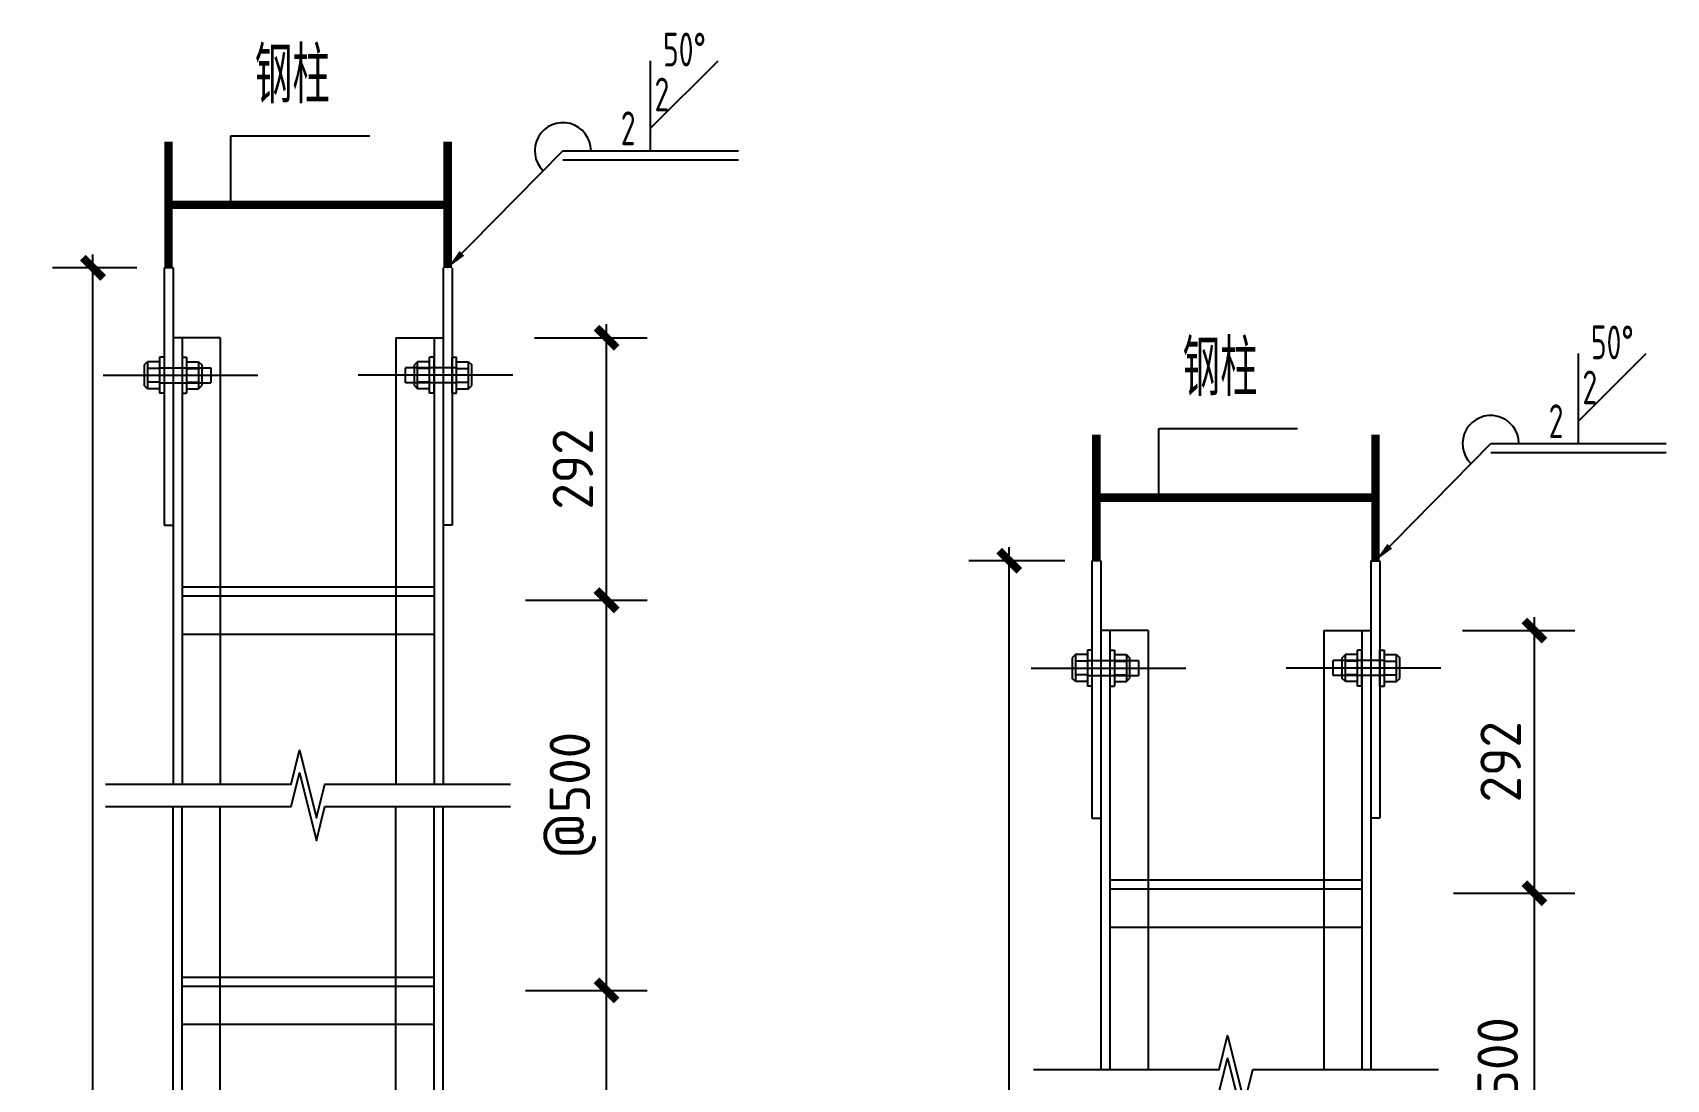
# Model space of a CAD drawing. Extents: x 447413 to 2975780, y -1432727 to 1301644.
# Drawn here: x 2360730 to 2372826, y -665097 to -657345 of the extents above; entities that cross this region are included whole.
import ezdxf
from ezdxf.enums import TextEntityAlignment as Align

# ---------------------------------------------------------------- set-up
doc = ezdxf.new("R2010")
doc.units = 0
doc.header["$LTSCALE"] = 1000
doc.header["$MEASUREMENT"] = 0
for name, pattern in [('DASHED', [0.75, 0.5, -0.25]), ('x', [5, 3, -2]), ('x1', [2.5, 1.5, -1])]:
    doc.linetypes.add(name, pattern=pattern)
for name, color, linetype in [('BOLT', 253, 'Continuous'), ('BOLTFILL', 2, 'Continuous'), ('BOLTX', 252, 'DASHED'), ('DIM', 3, 'Continuous'), ('DOTE', 1, 'Continuous'), ('S', 2, 'Continuous'), ('SYMB', 7, 'Continuous'), ('SYMBX1', 7, 'x1'), ('TEXT', 6, 'Continuous'), ('X', 2, 'x'), ('X1', 2, 'x1')]:
    doc.layers.add(name, color=color, linetype=linetype)
doc.styles.get("Standard").update_dxf_attribs({"font": 'tssdeng.shx', "bigfont": 'hztxt.shx'})
doc.styles.add('TSSD_Norm', font='tssdeng.shx', dxfattribs={"bigfont": 'tssdchn.shx'})
doc.styles.add('文字仿宋', font='sysz.shx', dxfattribs={"height": 400, "bigfont": 'syfs.shx'})
doc.dimstyles.get("Standard").update_dxf_attribs({"dimscale": 100, "dimtxt": 3.5, "dimasz": 1, "dimexe": 2.5, "dimexo": 3, "dimgap": 1.5, "dimtad": 1, "dimdec": 0, "dimzin": 0, "dimdsep": 46, "dimtxsty": 'Standard', "dimblk": 'ARCHTICK', "dimcen": 0.09, "dimadec": 0, "dimazin": 0, "dimtfac": 1, "dimtdec": 0, "dimtix": 1, "dimtmove": 2, "dimatfit": 3, "dimfxl": 0, "dimtolj": 1, "dimtzin": 0, "dimarcsym": 0})

# ---------------------------------------------------------------- blocks, each defined once
blk = doc.blocks.new('_ArchTick')
at = {"color": 0, "linetype": 'ByBlock', "const_width": 0.4}
blk.add_lwpolyline([(-0.5, -0.5), (0.5, 0.5)], dxfattribs=at)
blk = doc.blocks.new('*D48')
at = {"layer": 'Defpoints', "color": 0, "transparency": 16777216}
for p in [(2364179, -664438), (2364979, -664438), (2364179, -669151)]:
    blk.add_point(p, dxfattribs=at)
at = {"layer": 'DIM', "color": 0, "lineweight": -2, "transparency": 16777216}
for p, q in [((2364979, -669251), (2364979, -664338)), ((2364379, -664438), (2365279, -664438)), ((2364379, -669151), (2365279, -669151))]:
    blk.add_line(p, q, dxfattribs=at)
at = {"layer": 'DIM', "color": 0, "lineweight": -2, "transparency": 16777216, "xscale": 150, "yscale": 150, "zscale": 150}
for p, rotation in [((2364979, -664438), 90), ((2364979, -669151), 270)]:
    blk.add_blockref('_ArchTick', p, dxfattribs=dict(at, rotation=rotation))
at = {"layer": 'DIM', "color": 0, "transparency": 16777216, "insert": (2364729, -666794), "char_height": 300, "attachment_point": 5, "rotation": 90}
blk.add_mtext('\\A1;848', dxfattribs=at)
blk = doc.blocks.new('*D49')
at = {"layer": 'Defpoints', "color": 0, "transparency": 16777216}
for p in [(2364179, -661549), (2364979, -661549), (2364179, -664438)]:
    blk.add_point(p, dxfattribs=at)
at = {"layer": 'DIM', "color": 0, "lineweight": -2, "transparency": 16777216}
for p, q in [((2364979, -664538), (2364979, -661449)), ((2364379, -661549), (2365279, -661549)), ((2364379, -664438), (2365279, -664438))]:
    blk.add_line(p, q, dxfattribs=at)
at = {"layer": 'DIM', "color": 0, "lineweight": -2, "transparency": 16777216, "xscale": 150, "yscale": 150, "zscale": 150}
for p, rotation in [((2364979, -661549), 90), ((2364979, -664438), 270)]:
    blk.add_blockref('_ArchTick', p, dxfattribs=dict(at, rotation=rotation))
at = {"layer": 'DIM', "color": 0, "transparency": 16777216, "insert": (2364729, -662993), "char_height": 300, "attachment_point": 5, "rotation": 90}
blk.add_mtext('\\A1;@500', dxfattribs=at)
blk = doc.blocks.new('*D50')
at = {"layer": 'Defpoints', "color": 0, "transparency": 16777216}
for p in [(2364246, -659605), (2364979, -659605), (2364179, -661549)]:
    blk.add_point(p, dxfattribs=at)
at = {"layer": 'DIM', "color": 0, "lineweight": -2, "transparency": 16777216}
for p, q in [((2364979, -661649), (2364979, -659505)), ((2364446, -659605), (2365279, -659605)), ((2364379, -661549), (2365279, -661549))]:
    blk.add_line(p, q, dxfattribs=at)
at = {"layer": 'DIM', "color": 0, "lineweight": -2, "transparency": 16777216, "xscale": 150, "yscale": 150, "zscale": 150}
for p, rotation in [((2364979, -659605), 90), ((2364979, -661549), 270)]:
    blk.add_blockref('_ArchTick', p, dxfattribs=dict(at, rotation=rotation))
at = {"layer": 'DIM', "color": 0, "transparency": 16777216, "insert": (2364729, -660577), "char_height": 300, "attachment_point": 5, "rotation": 90}
blk.add_mtext('\\A1;292', dxfattribs=at)
blk = doc.blocks.new('*D54')
at = {"layer": 'Defpoints', "color": 0, "transparency": 16777216}
for p in [(2371049, -663718), (2371849, -663718), (2371049, -666495)]:
    blk.add_point(p, dxfattribs=at)
at = {"layer": 'DIM', "color": 0, "lineweight": -2, "transparency": 16777216}
for p, q in [((2371849, -666595), (2371849, -663618)), ((2371249, -663718), (2372149, -663718)), ((2371249, -666495), (2372149, -666495))]:
    blk.add_line(p, q, dxfattribs=at)
at = {"layer": 'DIM', "color": 0, "lineweight": -2, "transparency": 16777216, "xscale": 150, "yscale": 150, "zscale": 150}
for p, rotation in [((2371849, -663718), 90), ((2371849, -666495), 270)]:
    blk.add_blockref('_ArchTick', p, dxfattribs=dict(at, rotation=rotation))
at = {"layer": 'DIM', "color": 0, "transparency": 16777216, "insert": (2371599, -665106), "char_height": 300, "attachment_point": 5, "rotation": 90}
blk.add_mtext('\\A1;@500', dxfattribs=at)
blk = doc.blocks.new('*D55')
at = {"layer": 'Defpoints', "color": 0, "transparency": 16777216}
for p in [(2371116, -661773), (2371849, -661773), (2371049, -663718)]:
    blk.add_point(p, dxfattribs=at)
at = {"layer": 'DIM', "color": 0, "lineweight": -2, "transparency": 16777216}
for p, q in [((2371316, -661773), (2372149, -661773)), ((2371849, -663818), (2371849, -661673)), ((2371249, -663718), (2372149, -663718))]:
    blk.add_line(p, q, dxfattribs=at)
at = {"layer": 'DIM', "color": 0, "lineweight": -2, "transparency": 16777216, "xscale": 150, "yscale": 150, "zscale": 150}
for p, rotation in [((2371849, -661773), 90), ((2371849, -663718), 270)]:
    blk.add_blockref('_ArchTick', p, dxfattribs=dict(at, rotation=rotation))
at = {"layer": 'DIM', "color": 0, "transparency": 16777216, "insert": (2371599, -662745), "char_height": 300, "attachment_point": 5, "rotation": 90}
blk.add_mtext('\\A1;292', dxfattribs=at)
blk = doc.blocks.new('*D56')
at = {"layer": 'Defpoints', "color": 0, "transparency": 16777216}
for p in [(2361176, -659087), (2361702, -659087), (2361702, -674300)]:
    blk.add_point(p, dxfattribs=at)
at = {"layer": 'DIM', "color": 0, "lineweight": -2, "transparency": 16777216}
for p, q in [((2361176, -674400), (2361176, -658987)), ((2361502, -659087), (2360876, -659087)), ((2361502, -674300), (2360876, -674300))]:
    blk.add_line(p, q, dxfattribs=at)
at = {"layer": 'DIM', "color": 0, "lineweight": -2, "transparency": 16777216, "xscale": 150, "yscale": 150, "zscale": 150}
for p, rotation in [((2361176, -659087), 90), ((2361176, -674300), 270)]:
    blk.add_blockref('_ArchTick', p, dxfattribs=dict(at, rotation=rotation))
at = {"layer": 'DIM', "color": 0, "transparency": 16777216, "insert": (2360926, -666694), "char_height": 300, "attachment_point": 5, "rotation": 90}
blk.add_mtext('\\A1;L', dxfattribs=at)
blk = doc.blocks.new('*D57')
at = {"layer": 'Defpoints', "color": 0, "transparency": 16777216}
for p in [(2367960, -661256), (2368572, -661256), (2368572, -673747)]:
    blk.add_point(p, dxfattribs=at)
at = {"layer": 'DIM', "color": 0, "lineweight": -2, "transparency": 16777216}
for p, q in [((2367960, -673847), (2367960, -661156)), ((2368372, -661256), (2367660, -661256)), ((2368372, -673747), (2367660, -673747))]:
    blk.add_line(p, q, dxfattribs=at)
at = {"layer": 'DIM', "color": 0, "lineweight": -2, "transparency": 16777216, "xscale": 150, "yscale": 150, "zscale": 150}
for p, rotation in [((2367960, -661256), 90), ((2367960, -673747), 270)]:
    blk.add_blockref('_ArchTick', p, dxfattribs=dict(at, rotation=rotation))
at = {"layer": 'DIM', "color": 0, "transparency": 16777216, "insert": (2367710, -667501), "char_height": 300, "attachment_point": 5, "rotation": 90}
blk.add_mtext('\\A1;L', dxfattribs=at)

msp = doc.modelspace()

# ---------------------------------------------------------------- linework, layer by layer
at = {"layer": 'BOLT'}
for p, q in [((2361579.8, -659782.3, 126000), (2361556.2, -659805.9, 126000)), ((2361556.2, -659805.9, 126000), (2361556.2, -659958.7, 126000)), ((2361668.7, -659782.3, 126000), (2361579.8, -659782.3, 126000)), ((2361579.8, -659782.3, 126000), (2361579.8, -659982.3, 126000)), ((2361668.7, -659832.3, 126000), (2361579.8, -659832.3, 126000)), ((2361668.7, -659749, 126000), (2361668.7, -660015.6, 126000)), ((2361702, -659749, 126000), (2361668.7, -659749, 126000)), ((2361702, -659749, 126000), (2361702, -660015.6, 126000)), ((2361835.3, -659749, 126000), (2361835.3, -660015.6, 126000)), ((2361835.3, -659749, 126000), (2361868.7, -659749, 126000)), ((2361868.7, -659749, 126000), (2361868.7, -660015.6, 126000)), ((2361868.7, -659782.3, 126000), (2361868.7, -659982.3, 126000)), ((2361868.7, -659782.3, 126000), (2361957.6, -659782.3, 126000)), ((2361868.7, -659832.3, 126000), (2361957.6, -659832.3, 126000)), ((2361957.6, -659782.3, 126000), (2361957.6, -659982.3, 126000)), ((2361957.6, -659782.3, 126000), (2361981.1, -659805.9, 126000)), ((2361981.1, -659805.9, 126000), (2361981.1, -659958.7, 126000)), ((2361981.1, -659826.7, 126000), (2362047.8, -659826.7, 126000)), ((2362047.8, -659826.7, 126000), (2362047.8, -659937.8, 126000)), ((2363556.2, -659826.7, 126000), (2363489.6, -659826.7, 126000)), ((2363489.6, -659937.8, 126000), (2363489.6, -659826.7, 126000)), ((2363579.8, -659782.3, 126000), (2363556.2, -659805.9, 126000)), ((2363556.2, -659958.7, 126000), (2363556.2, -659805.9, 126000)), ((2363668.7, -659782.3, 126000), (2363579.8, -659782.3, 126000)), ((2363579.8, -659982.3, 126000), (2363579.8, -659782.3, 126000)), ((2363668.7, -659832.3, 126000), (2363579.8, -659832.3, 126000)), ((2363668.7, -660015.6, 126000), (2363668.7, -659749, 126000)), ((2363702, -659749, 126000), (2363668.7, -659749, 126000)), ((2363668.7, -659982.3, 126000), (2363668.7, -659782.3, 126000)), ((2363702, -660015.6, 126000), (2363702, -659749, 126000)), ((2363835.3, -660015.6, 126000), (2363835.3, -659749, 126000)), ((2363835.3, -659749, 126000), (2363868.7, -659749, 126000)), ((2363868.7, -660015.6, 126000), (2363868.7, -659749, 126000)), ((2363868.7, -659782.3, 126000), (2363957.6, -659782.3, 126000)), ((2363868.7, -659832.3, 126000), (2363957.6, -659832.3, 126000)), ((2363957.6, -659982.3, 126000), (2363957.6, -659782.3, 126000)), ((2363957.6, -659782.3, 126000), (2363981.1, -659805.9, 126000)), ((2363981.1, -659958.7, 126000), (2363981.1, -659805.9, 126000)), ((2361579.8, -659982.3, 126000), (2361556.2, -659958.7, 126000)), ((2361668.7, -659932.3, 126000), (2361579.8, -659932.3, 126000)), ((2361868.7, -659932.3, 126000), (2361957.6, -659932.3, 126000)), ((2361957.6, -659982.3, 126000), (2361981.1, -659958.7, 126000)), ((2361981.1, -659937.8, 126000), (2362047.8, -659937.8, 126000)), ((2363556.2, -659937.8, 126000), (2363489.6, -659937.8, 126000)), ((2363579.8, -659982.3, 126000), (2363556.2, -659958.7, 126000)), ((2363668.7, -659932.3, 126000), (2363579.8, -659932.3, 126000)), ((2363868.7, -659932.3, 126000), (2363957.6, -659932.3, 126000)), ((2363957.6, -659982.3, 126000), (2363981.1, -659958.7, 126000)), ((2361668.7, -659982.3, 126000), (2361579.8, -659982.3, 126000)), ((2361702, -660015.6, 126000), (2361668.7, -660015.6, 126000)), ((2361835.3, -660015.6, 126000), (2361868.7, -660015.6, 126000)), ((2361868.7, -659982.3, 126000), (2361957.6, -659982.3, 126000)), ((2363668.7, -659982.3, 126000), (2363579.8, -659982.3, 126000)), ((2363702, -660015.6, 126000), (2363668.7, -660015.6, 126000)), ((2363835.3, -660015.6, 126000), (2363868.7, -660015.6, 126000)), ((2363868.7, -659982.3, 126000), (2363957.6, -659982.3, 126000)), ((2368450, -661950.9, 126000), (2368426.4, -661974.5, 126000)), ((2368426.4, -661974.5, 126000), (2368426.4, -662127.4, 126000)), ((2368538.9, -661950.9, 126000), (2368450, -661950.9, 126000)), ((2368450, -661950.9, 126000), (2368450, -662150.9, 126000)), ((2368538.9, -662000.9, 126000), (2368450, -662000.9, 126000)), ((2368538.9, -661917.6, 126000), (2368538.9, -662184.3, 126000)), ((2368572.2, -661917.6, 126000), (2368538.9, -661917.6, 126000)), ((2368572.2, -661917.6, 126000), (2368572.2, -662184.3, 126000)), ((2368705.6, -661917.6, 126000), (2368705.6, -662184.3, 126000)), ((2368705.6, -661917.6, 126000), (2368738.9, -661917.6, 126000)), ((2368738.9, -661917.6, 126000), (2368738.9, -662184.3, 126000)), ((2368738.9, -661950.9, 126000), (2368738.9, -662150.9, 126000)), ((2368738.9, -661950.9, 126000), (2368827.8, -661950.9, 126000)), ((2368738.9, -662000.9, 126000), (2368827.8, -662000.9, 126000)), ((2368827.8, -661950.9, 126000), (2368827.8, -662150.9, 126000)), ((2368827.8, -661950.9, 126000), (2368851.4, -661974.5, 126000)), ((2368851.4, -661974.5, 126000), (2368851.4, -662127.4, 126000)), ((2368851.4, -661995.4, 126000), (2368918, -661995.4, 126000)), ((2368918, -661995.4, 126000), (2368918, -662106.5, 126000)), ((2370426.4, -661995.4, 126000), (2370359.8, -661995.4, 126000)), ((2370359.8, -662106.5, 126000), (2370359.8, -661995.4, 126000)), ((2370450, -661950.9, 126000), (2370426.4, -661974.5, 126000)), ((2370426.4, -662127.4, 126000), (2370426.4, -661974.5, 126000)), ((2370538.9, -661950.9, 126000), (2370450, -661950.9, 126000)), ((2370450, -662150.9, 126000), (2370450, -661950.9, 126000)), ((2370538.9, -662000.9, 126000), (2370450, -662000.9, 126000)), ((2370538.9, -662184.3, 126000), (2370538.9, -661917.6, 126000)), ((2370572.2, -661917.6, 126000), (2370538.9, -661917.6, 126000)), ((2370538.9, -662150.9, 126000), (2370538.9, -661950.9, 126000)), ((2370572.2, -662184.3, 126000), (2370572.2, -661917.6, 126000)), ((2370705.6, -662184.3, 126000), (2370705.6, -661917.6, 126000)), ((2370705.6, -661917.6, 126000), (2370738.9, -661917.6, 126000)), ((2370738.9, -662184.3, 126000), (2370738.9, -661917.6, 126000)), ((2370738.9, -661950.9, 126000), (2370827.8, -661950.9, 126000)), ((2370738.9, -662000.9, 126000), (2370827.8, -662000.9, 126000)), ((2370827.8, -662150.9, 126000), (2370827.8, -661950.9, 126000)), ((2370827.8, -661950.9, 126000), (2370851.4, -661974.5, 126000)), ((2370851.4, -662127.4, 126000), (2370851.4, -661974.5, 126000)), ((2368450, -662150.9, 126000), (2368426.4, -662127.4, 126000)), ((2368538.9, -662100.9, 126000), (2368450, -662100.9, 126000)), ((2368738.9, -662100.9, 126000), (2368827.8, -662100.9, 126000)), ((2368827.8, -662150.9, 126000), (2368851.4, -662127.4, 126000)), ((2368851.4, -662106.5, 126000), (2368918, -662106.5, 126000)), ((2370426.4, -662106.5, 126000), (2370359.8, -662106.5, 126000)), ((2370450, -662150.9, 126000), (2370426.4, -662127.4, 126000)), ((2370538.9, -662100.9, 126000), (2370450, -662100.9, 126000)), ((2370738.9, -662100.9, 126000), (2370827.8, -662100.9, 126000)), ((2370827.8, -662150.9, 126000), (2370851.4, -662127.4, 126000)), ((2368538.9, -662150.9, 126000), (2368450, -662150.9, 126000)), ((2368572.2, -662184.3, 126000), (2368538.9, -662184.3, 126000)), ((2368705.6, -662184.3, 126000), (2368738.9, -662184.3, 126000)), ((2368738.9, -662150.9, 126000), (2368827.8, -662150.9, 126000)), ((2370538.9, -662150.9, 126000), (2370450, -662150.9, 126000)), ((2370572.2, -662184.3, 126000), (2370538.9, -662184.3, 126000)), ((2370705.6, -662184.3, 126000), (2370738.9, -662184.3, 126000)), ((2370738.9, -662150.9, 126000), (2370827.8, -662150.9, 126000))]:
    msp.add_line(p, q, dxfattribs=at)
at = {"layer": 'BOLTFILL'}
for p, q in [((2361252, -659882.3, 126000), (2362397.8, -659882.3, 126000)), ((2364285.3, -659882.3, 126000), (2363139.6, -659882.3, 126000)), ((2368122.2, -662050.9, 126000), (2369268, -662050.9, 126000)), ((2371155.6, -662050.9, 126000), (2370009.8, -662050.9, 126000))]:
    msp.add_line(p, q, dxfattribs=at)
at = {"layer": 'BOLTX'}
for p, q in [((2361668.7, -659826.7, 126000), (2361981.1, -659826.7, 126000)), ((2363868.7, -659826.7, 126000), (2363556.2, -659826.7, 126000)), ((2361668.7, -659937.8, 126000), (2361981.1, -659937.8, 126000)), ((2363868.7, -659937.8, 126000), (2363556.2, -659937.8, 126000)), ((2368538.9, -661995.4, 126000), (2368851.4, -661995.4, 126000)), ((2370738.9, -661995.4, 126000), (2370426.4, -661995.4, 126000)), ((2368538.9, -662106.5, 126000), (2368851.4, -662106.5, 126000)), ((2370738.9, -662106.5, 126000), (2370426.4, -662106.5, 126000))]:
    msp.add_line(p, q, dxfattribs=at)
at = {"layer": 'DOTE', "color": 0}
for p, q in [((2362197.2, -658620.2, 126000), (2362197.2, -658108.6, 126000)), ((2362197.2, -658108.6, 126000), (2363224.9, -658108.6, 126000)), ((2369067.4, -660788.8, 126000), (2369067.4, -660277.2, 126000)), ((2369067.4, -660277.2, 126000), (2370095.1, -660277.2, 126000))]:
    msp.add_line(p, q, dxfattribs=at)
at = {"layer": 'DOTE', "color": 0, "const_width": 62.5, "elevation": 126000}
for points in [[(2361735.3, -659087.2), (2361735.3, -658153.2)], [(2363802, -659087.2), (2363802, -658153.2)], [(2361735.3, -658620.2), (2363802, -658620.2)], [(2368605.6, -661255.8), (2368605.6, -660321.9)], [(2370672.2, -661255.8), (2370672.2, -660321.9)], [(2368605.6, -660788.8), (2370672.2, -660788.8)]]:
    msp.add_lwpolyline(points, dxfattribs=at)
at = {"layer": 'S'}
for p, q in [((2361768.7, -659087.2, 126000), (2361702, -659087.2, 126000)), ((2361702, -659087.2, 126000), (2361702, -660993.4, 126000)), ((2361768.7, -659087.2, 126000), (2361768.7, -662910.1, 126000)), ((2363768.7, -659087.2, 126000), (2363768.7, -662910.1, 126000)), ((2363835.3, -659087.2, 126000), (2363835.3, -660993.4, 126000)), ((2362118.7, -659604.5, 126000), (2361768.7, -659604.5, 126000)), ((2362118.7, -659604.5, 126000), (2362118.7, -661450.2, 126000)), ((2363418.7, -659604.5, 126000), (2363418.7, -661450.2, 126000)), ((2363418.7, -659604.5, 126000), (2363768.7, -659604.5, 126000)), ((2361702, -660993.4, 126000), (2361768.7, -660993.4, 126000)), ((2363835.3, -660993.4, 126000), (2363768.7, -660993.4, 126000)), ((2368638.9, -661255.8, 126000), (2368572.2, -661255.8, 126000)), ((2368572.2, -661255.8, 126000), (2368572.2, -663162.1, 126000)), ((2368638.9, -661255.8, 126000), (2368638.9, -665023.2, 126000)), ((2370638.9, -661255.8, 126000), (2370705.6, -661255.8, 126000)), ((2370638.9, -661255.8, 126000), (2370638.9, -665023.2, 126000)), ((2370705.6, -661255.8, 126000), (2370705.6, -663162.1, 126000)), ((2361835.3, -661450.2, 126000), (2361835.3, -661800.2, 126000)), ((2361835.3, -661450.2, 126000), (2363702, -661450.2, 126000)), ((2361835.3, -661516.9, 126000), (2363702, -661516.9, 126000)), ((2363702, -661450.2, 126000), (2363702, -661800.2, 126000)), ((2368988.9, -661773.2, 126000), (2368638.9, -661773.2, 126000)), ((2368988.9, -661773.2, 126000), (2368988.9, -663618.9, 126000)), ((2370288.9, -661773.2, 126000), (2370288.9, -663618.9, 126000)), ((2370288.9, -661773.2, 126000), (2370638.9, -661773.2, 126000)), ((2361835.3, -661800.2, 126000), (2363702, -661800.2, 126000)), ((2362118.7, -661800.2, 126000), (2362118.7, -662910.1, 126000)), ((2363418.7, -661800.2, 126000), (2363418.7, -662910.1, 126000)), ((2361768.7, -670539.7, 126000), (2361768.7, -663076.7, 126000)), ((2362118.7, -664339.1, 126000), (2362118.7, -663076.7, 126000)), ((2363418.7, -664339.1, 126000), (2363418.7, -663076.7, 126000)), ((2363768.7, -670539.7, 126000), (2363768.7, -663076.7, 126000)), ((2368572.2, -663162.1, 126000), (2368638.9, -663162.1, 126000)), ((2370705.6, -663162.1, 126000), (2370638.9, -663162.1, 126000)), ((2368705.6, -663618.9, 126000), (2368705.6, -663968.9, 126000)), ((2368705.6, -663618.9, 126000), (2370572.2, -663618.9, 126000)), ((2368705.6, -663685.5, 126000), (2370572.2, -663685.5, 126000)), ((2370572.2, -663618.9, 126000), (2370572.2, -663968.9, 126000)), ((2368705.6, -663968.9, 126000), (2370572.2, -663968.9, 126000)), ((2368988.9, -663968.9, 126000), (2368988.9, -665023.2, 126000)), ((2370288.9, -663968.9, 126000), (2370288.9, -665023.2, 126000)), ((2361835.3, -664689.1, 126000), (2361835.3, -664339.1, 126000)), ((2361835.3, -664339.1, 126000), (2363702, -664339.1, 126000)), ((2361835.3, -664405.8, 126000), (2363702, -664405.8, 126000)), ((2363702, -664689.1, 126000), (2363702, -664339.1, 126000)), ((2361835.3, -664689.1, 126000), (2363702, -664689.1, 126000)), ((2362118.7, -666558.9, 126000), (2362118.7, -664689.1, 126000)), ((2363418.7, -666558.9, 126000), (2363418.7, -664689.1, 126000))]:
    msp.add_line(p, q, dxfattribs=at)
at = {"layer": 'SYMB'}
for p, q in [((2365305.4, -658220.2, 126000), (2365305.4, -657553.5, 126000)), ((2365305.4, -658053.5, 126000), (2365805.4, -657553.5, 126000)), ((2372175.6, -660388.8, 126000), (2372175.6, -659722.2, 126000)), ((2372175.6, -660222.2, 126000), (2372675.6, -659722.2, 126000))]:
    msp.add_line(p, q, dxfattribs=at)
for points in [[(2361268.7, -662910.1), (2362643.7, -662910.1), (2362706, -662660), (2362831.3, -663160.1), (2362893.7, -662910.1), (2364268.7, -662910.1)], [(2361268.7, -663076.7), (2362643.7, -663076.7), (2362706, -662826.7), (2362831.3, -663326.8), (2362893.7, -663076.7), (2364268.7, -663076.7)], [(2368138.9, -665023.2), (2369513.9, -665023.2), (2369576.2, -664773.1), (2369701.6, -665273.2), (2369763.9, -665023.2), (2371138.9, -665023.2)], [(2368138.9, -665189.8), (2369513.9, -665189.8), (2369576.2, -664939.8), (2369701.6, -665439.9), (2369763.9, -665189.8), (2371138.9, -665189.8)]]:
    msp.add_lwpolyline(points, dxfattribs=at)
for centre in [(2364655.4, -658220.2, 126000), (2371525.6, -660388.8, 126000)]:
    msp.add_arc(centre, 208.3, 0, 225.45172, dxfattribs=at)
at = {"layer": 'SYMBX1'}
for p, q in [((2364655.4, -658286.8, 126000), (2365955.4, -658286.8, 126000)), ((2371525.6, -660455.5, 126000), (2372825.6, -660455.5, 126000))]:
    msp.add_line(p, q, dxfattribs=at)
at = {"layer": 'X'}
for p, q in [((2361835.3, -659604.5, 126000), (2361835.3, -661450.2, 126000)), ((2363702, -659604.5, 126000), (2363702, -661450.2, 126000)), ((2368705.6, -661773.2, 126000), (2368705.6, -663618.9, 126000)), ((2370572.2, -661773.2, 126000), (2370572.2, -663618.9, 126000)), ((2361835.3, -661800.2, 126000), (2361835.3, -662910.1, 126000)), ((2363702, -661800.2, 126000), (2363702, -662910.1, 126000)), ((2361835.3, -664339.1, 126000), (2361835.3, -663076.7, 126000)), ((2363702, -664339.1, 126000), (2363702, -663076.7, 126000)), ((2368705.6, -663968.9, 126000), (2368705.6, -665023.2, 126000)), ((2370572.2, -663968.9, 126000), (2370572.2, -665023.2, 126000)), ((2361835.3, -666558.9, 126000), (2361835.3, -664689.1, 126000)), ((2363702, -666558.9, 126000), (2363702, -664689.1, 126000))]:
    msp.add_line(p, q, dxfattribs=at)
at = {"layer": 'X1'}
for p, q in [((2362118.7, -661450.2, 126000), (2362118.7, -661800.2, 126000)), ((2363418.7, -661450.2, 126000), (2363418.7, -661800.2, 126000)), ((2368988.9, -663618.9, 126000), (2368988.9, -663968.9, 126000)), ((2370288.9, -663618.9, 126000), (2370288.9, -663968.9, 126000)), ((2362118.7, -664689.1, 126000), (2362118.7, -664339.1, 126000)), ((2363418.7, -664689.1, 126000), (2363418.7, -664339.1, 126000))]:
    msp.add_line(p, q, dxfattribs=at)

# ---------------------------------------------------------------- texts
at = {"layer": 'SYMB', "style": '文字仿宋', "width": 0.75}
for s, p in [('50%%d', (2365555.4, -657470.2, 126000)), ('2', (2365388.8, -657803.5, 126000)), ('2', (2365138.8, -658053.5, 126000)), ('50%%d', (2372425.6, -659638.8, 126000)), ('2', (2372259, -659972.2, 126000)), ('2', (2372009, -660222.2, 126000))]:
    msp.add_text(s, height=250, dxfattribs=at).set_placement(p, align=Align.MIDDLE)
at = {"layer": 'TEXT', "color": 7, "style": 'TSSD_Norm', "width": 0.7}
for p in [(2362374.6, -657993.7, 126000), (2369244.8, -660162.4, 126000)]:
    msp.add_text('钢柱', height=416.67, dxfattribs=at).set_placement(p, align=Align.BOTTOM_LEFT)

# ---------------------------------------------------------------- dimensions: what is measured, and where the dimension line sits
at = {"layer": 'DIM'}
for base, p1, p2, text, picture, middle in [((2361176.5, -659087.2, 126000), (2361702, -674300.2, 126000), (2361702, -659087.2, 126000), 'L', '*D56', (2360926.5, -666693.7, 126000)), ((2367960.2, -661255.8, 126000), (2368572.2, -673746.7, 126000), (2368572.2, -661255.8, 126000), 'L', '*D57', (2367710.2, -667501.2, 126000)), ((2364978.9, -661549, 126000), (2364178.9, -664437.8, 126000), (2364178.9, -661549, 126000), '@500', '*D49', (2364728.9, -662993.4, 126000)), ((2371849.1, -663717.6, 126000), (2371049.1, -666495.4, 126000), (2371049.1, -663717.6, 126000), '@500', '*D54', (2371599.1, -665106.5, 126000)), ((2364978.9, -664437.8, 126000), (2364178.9, -669150.8, 126000), (2364178.9, -664437.8, 126000), '848', '*D48', (2364728.9, -666794.3, 126000))]:
    dim = msp.add_linear_dim(base=base, p1=p1, p2=p2, angle=90, text=text, dimstyle='Standard', override={"dimtxt": 3, "dimasz": 1.5, "dimexe": 3, "dimexo": 2, "dimgap": 1, "dimlfac": 0.15, "dimrnd": 1, "dimcen": -2, "dimdle": 1, "dimtvp": 1}, dxfattribs=at)
    dim.commit()
    dim.dimension.update_dxf_attribs({"geometry": picture, "text_midpoint": middle})
for base, p1, p2, picture, middle in [((2364978.9, -659604.5, 126000), (2364178.9, -661549, 126000), (2364245.5, -659604.5, 126000), '*D50', (2364728.9, -660576.7, 126000)), ((2371849.1, -661773.2, 126000), (2371049.1, -663717.6, 126000), (2371115.8, -661773.2, 126000), '*D55', (2371599.1, -662745.4, 126000))]:
    dim = msp.add_linear_dim(base=base, p1=p1, p2=p2, angle=90, dimstyle='Standard', override={"dimtxt": 3, "dimasz": 1.5, "dimexe": 3, "dimexo": 2, "dimgap": 1, "dimlfac": 0.15, "dimrnd": 1, "dimcen": -2, "dimdle": 1, "dimtvp": 1}, dxfattribs=at)
    dim.commit()
    dim.dimension.update_dxf_attribs({"geometry": picture, "text_midpoint": middle})

# ---------------------------------------------------------------- leaders
at = {"layer": 'SYMB'}
for points in [[(2363802, -659087.2, 126000), (2364655.4, -658220.2, 126000), (2365955.4, -658220.2, 126000)], [(2370672.2, -661255.8, 126000), (2371525.6, -660388.8, 126000), (2372825.6, -660388.8, 126000)]]:
    msp.add_leader(points, dimstyle='Standard', override={"dimtxt": 3, "dimasz": 1.5, "dimexe": 3, "dimexo": 2, "dimgap": 1, "dimrnd": 1, "dimcen": -2, "dimdle": 1, "dimtvp": 1}, dxfattribs=at)

doc.saveas('drawing.dxf')
